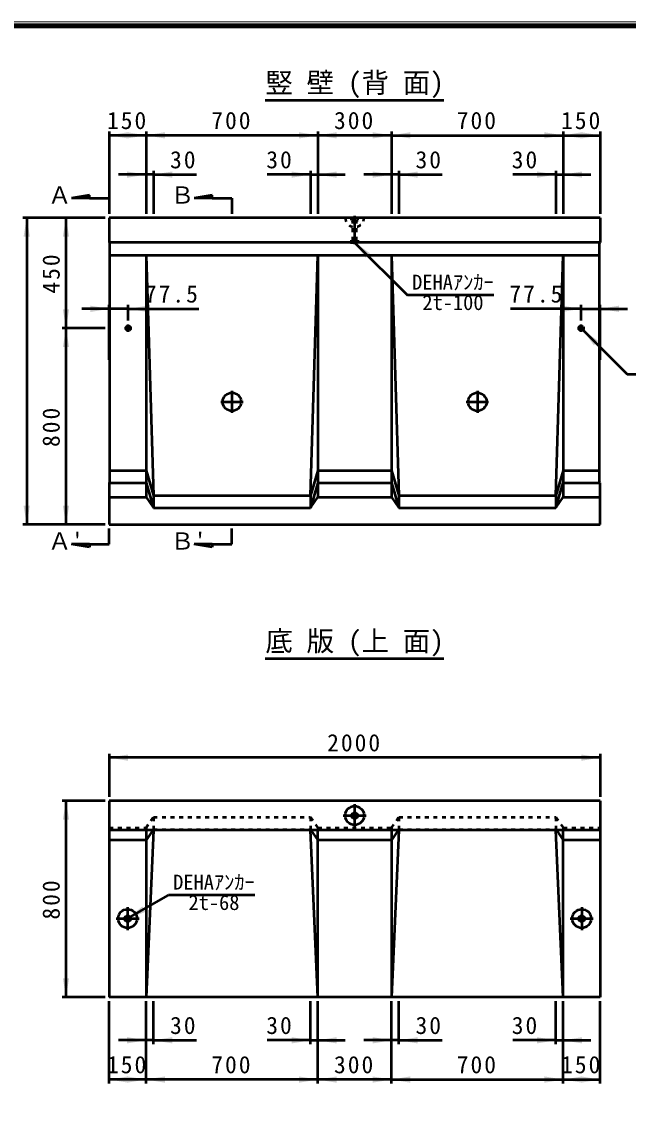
# Model space of a CAD drawing. Units: millimetres, scale not verified. Extents: x 100 to 4105, y 100 to 2870.
# Drawn here: x 2040 to 2813, y 1485 to 2870 of the extents above; entities that cross this region are included whole.
import ezdxf
from ezdxf.enums import TextEntityAlignment as Align

# ---------------------------------------------------------------- set-up
doc = ezdxf.new("R2010")
doc.units = ezdxf.units.MM
doc.header["$LTSCALE"] = 5
doc.linetypes.add('USER2', pattern=[13.4, 10, -1.2, 1, -1.2])
doc.linetypes.add('USER3', pattern=[2.2, 1, -1.2])
doc.layers.add('V-nasSTD', color=7, linetype='Continuous', lineweight=50)
doc.styles.add('ＭＳ ゴシック', font='')
doc.styles.get('ＭＳ ゴシック').set_extended_font_data('MS Gothic')

msp = doc.modelspace()

# ---------------------------------------------------------------- hatches: boundary and pattern name
at = {"layer": 'V-nasSTD'}
for points in [[(2175.75, 2725.314), (2175.75, 2721.314), (2151.75, 2725.314), (2175.75, 2729.314)], [(2174.625, 2725.314), (2174.625, 2729.314), (2198.625, 2725.314), (2174.625, 2721.314)], [(2222.625, 2725.314), (2222.625, 2721.314), (2198.625, 2725.314), (2222.625, 2729.314)], [(2393.375, 2725.314), (2393.375, 2729.314), (2417.375, 2725.314), (2393.375, 2721.314)], [(2441.375, 2725.314), (2441.375, 2721.314), (2417.375, 2725.314), (2441.375, 2729.314)], [(2487.125, 2725.314), (2487.125, 2729.314), (2511.125, 2725.314), (2487.125, 2721.314)], [(2535.125, 2725.314), (2535.125, 2729.314), (2511.125, 2725.314), (2535.125, 2721.314)], [(2705.875, 2725.314), (2705.875, 2721.314), (2729.875, 2725.314), (2705.875, 2729.314)], [(2753.875, 2725.314), (2753.875, 2729.314), (2729.875, 2725.314), (2753.875, 2721.314)], [(2752.75, 2725.314), (2752.75, 2721.314), (2776.75, 2725.314), (2752.75, 2729.314)], [(2174.625, 2675.314), (2174.625, 2671.314), (2198.625, 2675.314), (2174.625, 2679.314)], [(2232, 2675.314), (2232, 2671.314), (2208, 2675.314), (2232, 2679.314)], [(2384, 2675.314), (2384, 2671.314), (2408, 2675.314), (2384, 2679.314)], [(2441.375, 2675.314), (2441.375, 2671.314), (2417.375, 2675.314), (2441.375, 2679.314)], [(2487.125, 2675.314), (2487.125, 2671.314), (2511.125, 2675.314), (2487.125, 2679.314)], [(2544.5, 2675.314), (2544.5, 2671.314), (2520.5, 2675.314), (2544.5, 2679.314)], [(2696.5, 2675.314), (2696.5, 2671.314), (2720.5, 2675.314), (2696.5, 2679.314)], [(2753.875, 2675.314), (2753.875, 2671.314), (2729.875, 2675.314), (2753.875, 2679.314)], [(2046.75, 2596.314), (2042.75, 2596.314), (2046.75, 2620.314), (2050.75, 2596.314)], [(2096.75, 2596.309), (2092.75, 2596.309), (2096.75, 2620.309), (2100.75, 2596.309)], [(2481.221, 2572.093), (2484.049, 2574.922), (2464.25, 2589.064), (2478.392, 2569.265)], [(2127.75, 2504.377), (2127.75, 2508.377), (2151.75, 2504.377), (2127.75, 2500.377)], [(2199.969, 2504.377), (2199.969, 2508.377), (2175.969, 2504.377), (2199.969, 2500.377)], [(2728.532, 2504.377), (2728.532, 2508.377), (2752.532, 2504.377), (2728.532, 2500.377)], [(2800.75, 2504.377), (2800.75, 2508.377), (2776.75, 2504.377), (2800.75, 2500.377)], [(2096.75, 2503.684), (2100.75, 2503.684), (2096.75, 2479.684), (2092.75, 2503.684)], [(2096.75, 2455.684), (2092.75, 2455.684), (2096.75, 2479.684), (2100.75, 2455.684)], [(2771.601, 2460.619), (2774.43, 2463.448), (2754.631, 2477.59), (2768.773, 2457.791)], [(2046.75, 2253.689), (2050.75, 2253.689), (2046.75, 2229.689), (2042.75, 2253.689)], [(2096.75, 2253.684), (2100.75, 2253.684), (2096.75, 2229.684), (2092.75, 2253.684)], [(2175.75, 1932.814), (2175.75, 1928.814), (2151.75, 1932.814), (2175.75, 1936.814)], [(2752.75, 1932.814), (2752.75, 1936.814), (2776.75, 1932.814), (2752.75, 1928.814)], [(2096.75, 1853.814), (2092.75, 1853.814), (2096.75, 1877.814), (2100.75, 1853.814)], [(2195.972, 1739.814), (2193.972, 1743.278), (2175.188, 1727.814), (2197.972, 1736.35)], [(2096.75, 1651.814), (2100.75, 1651.814), (2096.75, 1627.814), (2092.75, 1651.814)], [(2174.625, 1572.814), (2174.625, 1576.814), (2198.625, 1572.814), (2174.625, 1568.814)], [(2232, 1572.814), (2232, 1576.814), (2208, 1572.814), (2232, 1568.814)], [(2384, 1572.814), (2384, 1576.814), (2408, 1572.814), (2384, 1568.814)], [(2441.375, 1572.814), (2441.375, 1576.814), (2417.375, 1572.814), (2441.375, 1568.814)], [(2487.125, 1572.814), (2487.125, 1576.814), (2511.125, 1572.814), (2487.125, 1568.814)], [(2544.5, 1572.814), (2544.5, 1576.814), (2520.5, 1572.814), (2544.5, 1568.814)], [(2696.5, 1572.814), (2696.5, 1576.814), (2720.5, 1572.814), (2696.5, 1568.814)], [(2753.875, 1572.814), (2753.875, 1576.814), (2729.875, 1572.814), (2753.875, 1568.814)], [(2175.75, 1522.814), (2175.75, 1526.814), (2151.75, 1522.814), (2175.75, 1518.814)], [(2174.625, 1522.814), (2174.625, 1518.814), (2198.625, 1522.814), (2174.625, 1526.814)], [(2222.625, 1522.814), (2222.625, 1526.814), (2198.625, 1522.814), (2222.625, 1518.814)], [(2393.375, 1522.814), (2393.375, 1518.814), (2417.375, 1522.814), (2393.375, 1526.814)], [(2441.375, 1522.814), (2441.375, 1526.814), (2417.375, 1522.814), (2441.375, 1518.814)], [(2487.125, 1522.814), (2487.125, 1518.814), (2511.125, 1522.814), (2487.125, 1526.814)], [(2535.125, 1522.814), (2535.125, 1518.814), (2511.125, 1522.814), (2535.125, 1526.814)], [(2705.875, 1522.814), (2705.875, 1526.814), (2729.875, 1522.814), (2705.875, 1518.814)], [(2753.875, 1522.814), (2753.875, 1518.814), (2729.875, 1522.814), (2753.875, 1526.814)], [(2752.75, 1522.814), (2752.75, 1526.814), (2776.75, 1522.814), (2752.75, 1518.814)]]:
    msp.add_hatch(color=256, dxfattribs=at).paths.add_polyline_path(points)

# ---------------------------------------------------------------- linework, layer by layer
at = {"layer": 'V-nasSTD', "lineweight": 100}
msp.add_line((4100, 2865), (105, 2865), dxfattribs=at)
at = {"layer": 'V-nasSTD'}
for p, q in [((2350.5, 2770.314), (2578, 2770.314)), ((2151.75, 2730.314), (2151.75, 2625.314)), ((2198.625, 2730.314), (2198.625, 2625.314)), ((2417.375, 2730.314), (2417.375, 2625.314)), ((2511.125, 2730.314), (2511.125, 2625.314)), ((2729.875, 2730.314), (2729.875, 2625.314)), ((2776.75, 2730.314), (2776.75, 2625.314)), ((2198.625, 2725.314), (2151.75, 2725.314)), ((2417.375, 2725.314), (2198.625, 2725.314)), ((2511.125, 2725.314), (2417.375, 2725.314)), ((2511.125, 2725.314), (2729.875, 2725.314)), ((2729.875, 2725.314), (2776.75, 2725.314)), ((2198.625, 2675.314), (2163.625, 2675.314)), ((2208, 2675.314), (2198.625, 2675.314)), ((2208, 2680.314), (2208, 2625.314)), ((2208, 2675.314), (2263, 2675.314)), ((2408, 2675.314), (2353, 2675.314)), ((2408, 2680.314), (2408, 2625.314)), ((2408, 2675.314), (2417.375, 2675.314)), ((2417.375, 2675.314), (2452.375, 2675.314)), ((2511.125, 2675.314), (2476.125, 2675.314)), ((2520.5, 2675.314), (2511.125, 2675.314)), ((2520.5, 2680.314), (2520.5, 2625.314)), ((2520.5, 2675.314), (2575.5, 2675.314)), ((2720.5, 2675.314), (2665.5, 2675.314)), ((2720.5, 2680.314), (2720.5, 2625.314)), ((2720.5, 2675.314), (2729.875, 2675.314)), ((2729.875, 2675.314), (2764.875, 2675.314)), ((2126.75, 2649.154), (2103.71, 2645.314)), ((2126.75, 2645.314), (2126.75, 2649.154)), ((2283, 2649.154), (2259.96, 2645.314)), ((2283, 2645.314), (2283, 2649.154)), ((2126.75, 2645.314), (2103.71, 2645.314)), ((2126.75, 2645.314), (2151.75, 2645.314)), ((2283, 2645.314), (2259.96, 2645.314)), ((2283, 2645.314), (2308, 2645.314)), ((2308, 2645.314), (2308, 2625.314)), ((2146.75, 2620.314), (2041.75, 2620.314)), ((2046.75, 2620.314), (2046.75, 2229.689)), ((2096.75, 2620.309), (2096.75, 2479.684)), ((2776.75, 2620.314), (2151.75, 2620.314)), ((2151.75, 2620.314), (2151.75, 2589.064)), ((2776.75, 2620.314), (2776.75, 2589.064)), ((2151.75, 2589.064), (2152.532, 2588.283)), ((2776.75, 2589.064), (2151.75, 2589.064)), ((2152.532, 2283.595), (2152.532, 2588.283)), ((2464.25, 2589.064), (2531.425, 2521.889)), ((2776.75, 2589.064), (2775.969, 2588.283)), ((2775.969, 2283.595), (2775.969, 2588.283)), ((2775.969, 2572.502), (2152.532, 2572.502)), ((2198.625, 2572.502), (2208, 2266.564)), ((2198.625, 2572.502), (2198.625, 2264.689)), ((2408, 2266.564), (2417.375, 2572.502)), ((2417.375, 2572.502), (2417.375, 2264.689)), ((2511.125, 2572.502), (2520.5, 2266.564)), ((2511.125, 2572.502), (2511.125, 2264.689)), ((2720.5, 2266.564), (2729.875, 2572.502)), ((2729.875, 2572.502), (2729.875, 2264.689)), ((2641.425, 2521.889), (2531.425, 2521.889)), ((2151.75, 2439.377), (2151.75, 2509.377)), ((2175.969, 2489.377), (2175.969, 2509.377)), ((2752.532, 2489.377), (2752.532, 2509.377)), ((2776.75, 2439.377), (2776.75, 2509.377)), ((2151.75, 2504.377), (2116.75, 2504.377)), ((2175.969, 2504.377), (2151.75, 2504.377)), ((2175.969, 2504.377), (2265.969, 2504.377)), ((2752.532, 2504.377), (2662.532, 2504.377)), ((2752.532, 2504.377), (2776.75, 2504.377)), ((2776.75, 2504.377), (2811.75, 2504.377)), ((2146.75, 2479.684), (2091.75, 2479.684)), ((2096.75, 2479.684), (2096.75, 2229.684)), ((2754.631, 2477.59), (2811.199, 2421.021)), ((2811.199, 2421.021), (3011.199, 2421.021)), ((2152.532, 2298.439), (2198.625, 2298.439)), ((2198.625, 2298.439), (2208, 2266.564)), ((2417.375, 2298.439), (2408, 2266.564)), ((2417.375, 2298.439), (2511.125, 2298.439)), ((2511.125, 2298.439), (2520.5, 2266.564)), ((2729.875, 2298.439), (2720.5, 2266.564)), ((2729.875, 2298.439), (2775.969, 2298.439)), ((2151.75, 2282.814), (2152.532, 2283.595)), ((2151.75, 2282.814), (2151.75, 2229.689)), ((2151.75, 2282.814), (2198.625, 2282.814)), ((2198.625, 2282.814), (2208, 2250.939)), ((2417.375, 2282.814), (2408, 2250.939)), ((2417.375, 2282.814), (2511.125, 2282.814)), ((2511.125, 2282.814), (2520.5, 2250.939)), ((2720.5, 2250.939), (2729.875, 2282.814)), ((2729.875, 2282.814), (2776.75, 2282.814)), ((2776.75, 2282.814), (2775.969, 2283.595)), ((2776.75, 2229.689), (2776.75, 2282.814)), ((2151.75, 2264.689), (2198.625, 2264.689)), ((2198.625, 2264.689), (2208, 2250.939)), ((2208, 2266.564), (2408, 2266.564)), ((2208, 2266.564), (2208, 2250.939)), ((2408, 2266.564), (2408, 2250.939)), ((2408, 2250.939), (2417.375, 2264.689)), ((2417.375, 2264.689), (2511.125, 2264.689)), ((2511.125, 2264.689), (2520.5, 2250.939)), ((2520.5, 2266.564), (2720.5, 2266.564)), ((2520.5, 2266.564), (2520.5, 2250.939)), ((2720.5, 2266.564), (2720.5, 2250.939)), ((2720.5, 2250.939), (2729.875, 2264.689)), ((2729.875, 2264.689), (2776.75, 2264.689)), ((2208, 2250.939), (2408, 2250.939)), ((2520.5, 2250.939), (2720.5, 2250.939)), ((2146.75, 2229.689), (2041.75, 2229.689)), ((2151.75, 2229.689), (2776.75, 2229.689)), ((2151.75, 2204.689), (2151.75, 2224.689)), ((2308, 2204.689), (2308, 2224.689)), ((2126.75, 2200.849), (2103.71, 2204.689)), ((2126.75, 2204.689), (2103.71, 2204.689)), ((2126.75, 2204.689), (2151.75, 2204.689)), ((2126.75, 2204.689), (2126.75, 2200.849)), ((2283, 2200.849), (2259.96, 2204.689)), ((2283, 2204.689), (2259.96, 2204.689)), ((2283, 2204.689), (2308, 2204.689)), ((2283, 2204.689), (2283, 2200.849)), ((2350.5, 2059.064), (2578, 2059.064)), ((2151.75, 1937.814), (2151.75, 1882.814)), ((2776.75, 1932.814), (2151.75, 1932.814)), ((2776.75, 1937.814), (2776.75, 1882.814)), ((2146.75, 1877.814), (2091.75, 1877.814)), ((2096.75, 1877.814), (2096.75, 1627.814)), ((2151.75, 1877.814), (2151.75, 1627.814)), ((2776.75, 1877.814), (2151.75, 1877.814)), ((2776.75, 1877.814), (2776.75, 1627.814)), ((2776.75, 1840.314), (2151.75, 1840.314)), ((2198.625, 1840.314), (2198.625, 1627.814)), ((2207.959, 1840.314), (2198.625, 1627.814)), ((2207.346, 1840.314), (2198.625, 1827.814)), ((2417.375, 1627.814), (2408.041, 1840.314)), ((2408.654, 1840.314), (2417.375, 1827.814)), ((2417.375, 1627.814), (2417.375, 1840.314)), ((2511.125, 1840.314), (2511.125, 1627.814)), ((2520.459, 1840.314), (2511.125, 1627.814)), ((2519.846, 1840.314), (2511.125, 1827.814)), ((2729.875, 1627.814), (2720.541, 1840.314)), ((2721.154, 1840.314), (2729.875, 1827.814)), ((2729.875, 1627.814), (2729.875, 1840.314)), ((2198.625, 1827.814), (2151.75, 1827.814)), ((2511.125, 1827.814), (2417.375, 1827.814)), ((2776.75, 1827.814), (2729.875, 1827.814)), ((2175.188, 1727.814), (2227.149, 1757.814)), ((2337.149, 1757.814), (2227.149, 1757.814)), ((2146.75, 1627.814), (2091.75, 1627.814)), ((2776.75, 1627.814), (2151.75, 1627.814)), ((2151.75, 1517.814), (2151.75, 1622.814)), ((2198.625, 1517.814), (2198.625, 1622.814)), ((2208, 1567.814), (2208, 1622.814)), ((2408, 1567.814), (2408, 1622.814)), ((2417.375, 1517.814), (2417.375, 1622.814)), ((2511.125, 1517.814), (2511.125, 1622.814)), ((2520.5, 1567.814), (2520.5, 1622.814)), ((2720.5, 1567.814), (2720.5, 1622.814)), ((2729.875, 1517.814), (2729.875, 1622.814)), ((2776.75, 1517.814), (2776.75, 1622.814)), ((2198.625, 1572.814), (2163.625, 1572.814)), ((2208, 1572.814), (2198.625, 1572.814)), ((2208, 1572.814), (2263, 1572.814)), ((2408, 1572.814), (2353, 1572.814)), ((2408, 1572.814), (2417.375, 1572.814)), ((2417.375, 1572.814), (2452.375, 1572.814)), ((2511.125, 1572.814), (2476.125, 1572.814)), ((2520.5, 1572.814), (2511.125, 1572.814)), ((2520.5, 1572.814), (2575.5, 1572.814)), ((2720.5, 1572.814), (2665.5, 1572.814)), ((2720.5, 1572.814), (2729.875, 1572.814)), ((2729.875, 1572.814), (2764.875, 1572.814)), ((2198.625, 1522.814), (2151.75, 1522.814)), ((2417.375, 1522.814), (2198.625, 1522.814)), ((2511.125, 1522.814), (2417.375, 1522.814)), ((2511.125, 1522.814), (2729.875, 1522.814)), ((2729.875, 1522.814), (2776.75, 1522.814))]:
    msp.add_line(p, q, dxfattribs=at)
at = {"layer": 'V-nasSTD', "linetype": 'USER3'}
for p, q in [((2460.344, 2617.189), (2460.344, 2620.314)), ((2460.344, 2620.314), (2468.157, 2620.314)), ((2468.157, 2617.189), (2468.157, 2620.314)), ((2460.344, 2617.189), (2468.157, 2617.189)), ((2460.344, 2617.189), (2462.063, 2616.564)), ((2462.063, 2590.939), (2462.063, 2616.564)), ((2462.063, 2616.564), (2466.438, 2616.564)), ((2466.438, 2616.564), (2468.157, 2617.189)), ((2466.438, 2590.939), (2466.438, 2616.564)), ((2458.782, 2590.627), (2462.063, 2590.939)), ((2458.782, 2590.627), (2469.719, 2590.627)), ((2458.782, 2590.627), (2458.782, 2589.064)), ((2466.438, 2590.939), (2469.719, 2590.627)), ((2469.719, 2590.627), (2469.719, 2589.064)), ((2458.782, 2589.064), (2469.719, 2589.064)), ((2198.625, 1843.439), (2208, 1856.876)), ((2208, 1856.876), (2408, 1856.876)), ((2208, 1856.876), (2208, 1841.251)), ((2408, 1856.876), (2417.375, 1843.439)), ((2408, 1856.876), (2408, 1841.251)), ((2511.125, 1843.439), (2520.5, 1856.876)), ((2520.5, 1856.876), (2720.5, 1856.876)), ((2520.5, 1856.876), (2520.5, 1841.251)), ((2720.5, 1856.876), (2729.875, 1843.439)), ((2720.5, 1856.876), (2720.5, 1841.251)), ((2151.75, 1843.439), (2198.625, 1843.439)), ((2198.625, 1843.439), (2198.625, 1840.314)), ((2417.375, 1843.439), (2511.125, 1843.439)), ((2417.375, 1843.439), (2417.375, 1840.314)), ((2511.125, 1843.439), (2511.125, 1840.314)), ((2729.875, 1843.439), (2776.75, 1843.439)), ((2729.875, 1843.439), (2729.875, 1840.314)), ((2208, 1841.251), (2207.346, 1840.314)), ((2207.959, 1840.314), (2208, 1841.251)), ((2208, 1841.251), (2408, 1841.251)), ((2408.041, 1840.314), (2408, 1841.251)), ((2408, 1841.251), (2408.654, 1840.314)), ((2520.5, 1841.251), (2519.846, 1840.314)), ((2520.459, 1840.314), (2520.5, 1841.251)), ((2520.5, 1841.251), (2720.5, 1841.251)), ((2720.541, 1840.314), (2720.5, 1841.251)), ((2720.5, 1841.251), (2721.154, 1840.314))]:
    msp.add_line(p, q, dxfattribs=at)
at = {"layer": 'V-nasSTD', "linetype": 'USER2'}
for p, q in [((2464.25, 2622.814), (2464.25, 2586.564)), ((2171.282, 2479.689), (2180.657, 2479.689)), ((2175.969, 2475.002), (2175.969, 2484.377)), ((2747.844, 2479.689), (2757.219, 2479.689)), ((2752.532, 2475.002), (2752.532, 2484.377)), ((2308, 2400.158), (2308, 2371.72)), ((2620.5, 2400.158), (2620.5, 2371.72)), ((2293.782, 2385.939), (2322.219, 2385.939)), ((2606.282, 2385.939), (2634.719, 2385.939)), ((2464.25, 1873.595), (2464.25, 1844.533)), ((2449.719, 1859.064), (2478.782, 1859.064)), ((2175.188, 1742.345), (2175.188, 1713.283)), ((2753.313, 1742.345), (2753.313, 1713.283)), ((2160.657, 1727.814), (2189.719, 1727.814)), ((2738.782, 1727.814), (2767.844, 1727.814))]:
    msp.add_line(p, q, dxfattribs=at)
at = {"layer": 'V-nasSTD', "lineweight": 13}
msp.add_lwpolyline([(100, 100), (100, 2870), (4105, 2870), (4105, 100)], close=True, dxfattribs=at)
at = {"layer": 'V-nasSTD'}
for centre, radius in [((2175.969, 2479.689), 2.969), ((2175.969, 2479.689), 1.875), ((2175.969, 2479.689), 1.562), ((2752.532, 2479.689), 2.969), ((2752.532, 2479.689), 1.875), ((2752.532, 2479.689), 1.562), ((2308, 2385.939), 11.719), ((2620.5, 2385.939), 11.719), ((2464.25, 1859.064), 12.031), ((2464.25, 1859.064), 3.906), ((2175.188, 1727.814), 12.031), ((2175.188, 1727.814), 3.906), ((2753.313, 1727.814), 12.031), ((2753.313, 1727.814), 3.906)]:
    msp.add_circle(centre, radius, dxfattribs=at)
at = {"layer": 'V-nasSTD', "linetype": 'USER3'}
msp.add_arc((2464.25, 2620.631), 12.035, 181.5077, 358.4923, dxfattribs=at)

# ---------------------------------------------------------------- texts
at = {"layer": 'V-nasSTD', "style": 'ＭＳ ゴシック'}
for s, height, p in [('竪 壁 (背 面)', 25.66, (2464.25, 2805.314)), ('Ａ', 21.99, (2088.71, 2660.314)), ('Ｂ', 21.99, (2244.96, 2660.314)), ('DEHAｱﾝｶｰ', 19.06, (2589.425, 2547.889)), ('2t-100', 19.06, (2589.425, 2521.889)), ("Ａ'", 21.99, (2096.21, 2219.689)), ("Ｂ'", 21.99, (2252.46, 2219.689)), ('底 版 (上 面)', 25.66, (2464.25, 2094.064)), ('DEHAｱﾝｶｰ', 19.06, (2285.149, 1783.814)), ('2t-68', 19.06, (2285.149, 1757.814))]:
    msp.add_text(s, height=height, dxfattribs=at).set_placement(p, align=Align.TOP_CENTER)
at = {"layer": 'V-nasSTD', "char_height": 21.99, "attachment_point": 2, "style": 'ＭＳ ゴシック'}
for s, insert in [('\\T1.17;150', (2175.188, 2755.314)), ('\\T1.17;700', (2308, 2755.314)), ('\\T1.17;300', (2464.25, 2755.314)), ('\\T1.17;700', (2620.5, 2755.314)), ('\\T1.17;150', (2753.313, 2755.314)), ('\\T1.17;30', (2246.75, 2705.314)), ('\\T1.17;30', (2369.25, 2705.314)), ('\\T1.17;30', (2559.25, 2705.314)), ('\\T1.17;30', (2681.75, 2705.314)), ('\\T1.17;77.5', (2232.219, 2534.377)), ('\\T1.17;77.5', (2696.282, 2534.377)), ('\\T1.17;2000', (2464.25, 1962.814)), ('\\T1.17;30', (2246.75, 1602.814)), ('\\T1.17;30', (2369.25, 1602.814)), ('\\T1.17;30', (2559.25, 1602.814)), ('\\T1.17;30', (2681.75, 1602.814)), ('\\T1.17;150', (2175.188, 1552.814)), ('\\T1.17;700', (2308, 1552.814)), ('\\T1.17;300', (2464.25, 1552.814)), ('\\T1.17;700', (2620.5, 1552.814)), ('\\T1.17;150', (2753.313, 1552.814))]:
    msp.add_mtext(s, dxfattribs=dict(at, insert=insert))
at = {"layer": 'V-nasSTD', "char_height": 21.99, "attachment_point": 2, "rotation": 90, "style": 'ＭＳ ゴシック'}
for s, insert in [('\\T1.17;450', (2066.75, 2549.997)), ('\\T1.17;800', (2066.75, 2354.684)), ('\\T1.17;800', (2066.75, 1752.814))]:
    msp.add_mtext(s, dxfattribs=dict(at, insert=insert))

doc.saveas('drawing.dxf')
